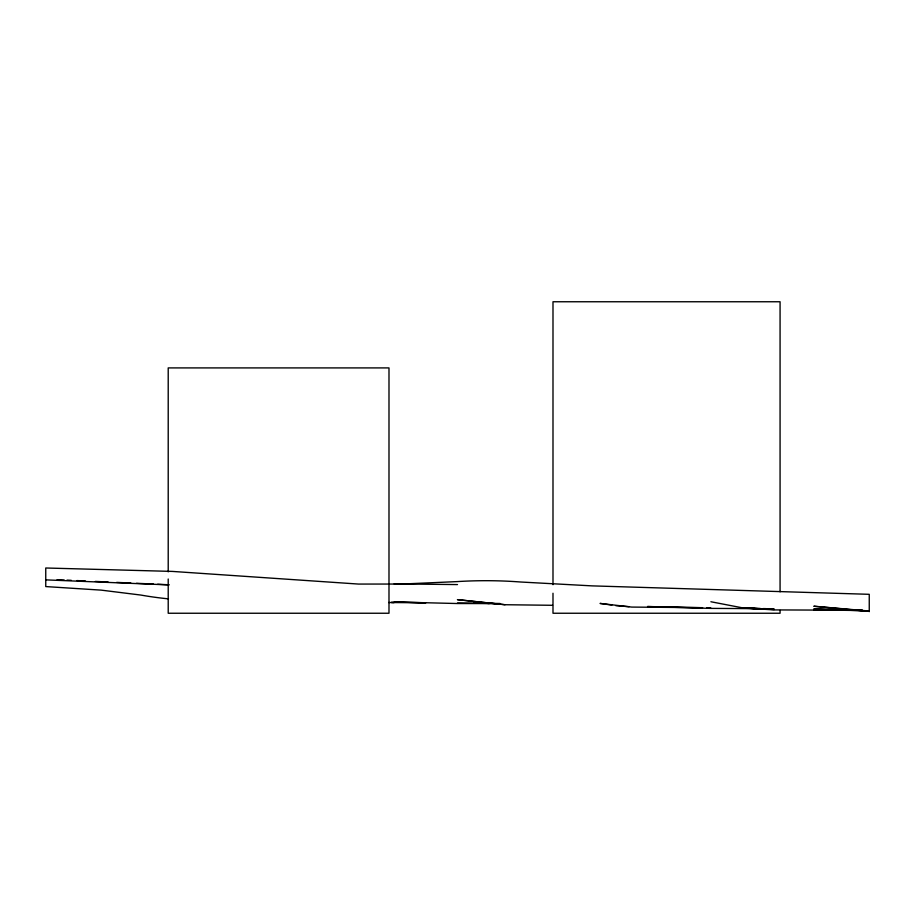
<?xml version="1.0" encoding="UTF-8"?>
<svg xmlns="http://www.w3.org/2000/svg" width="915" height="915" viewBox="0 0 915 915"><rect width="100%" height="100%" fill="white"/><g stroke="black" fill="none" stroke-linecap="round" stroke-linejoin="round"><path stroke-width="1.37" d="M457.5 602.939L500.185 603.591L457.5 603.534L394.159 601.967L425.83 602.813L388.646 602.516M702.617 607.674L631.705 607.08L600.034 603.42L611.906 605.089M699.872 607.663L647.534 606.531L710.886 608.395L760.457 608.669L742.557 607.857L710.886 601.75M862.147 610.259L774.227 609.916L742.557 607.869L774.227 609.539M862.147 610.236L813.824 609.905L862.147 610.557M763.213 608.692L774.227 609.173L768.726 608.944M394.159 583.873L457.5 584.582M706.757 608.006L710.886 608.052L706.757 607.949M552.523 605.295L505.011 604.724L457.5 599.645L505.011 604.724M760.457 608.532L742.557 608.201L760.457 608.75M763.213 608.589L765.969 608.647M837.98 609.687L813.824 608.944L869.25 611.026L813.824 606.233L869.25 611.392M843.664 609.859L862.147 610.431M45.75 579.87L168.92 584.902M57.096 579.675L64.187 579.996M67.024 580.133L71.279 580.327M76.952 580.579L85.461 580.968M95.389 581.414L108.153 581.997M116.663 582.386L130.845 583.027M136.518 583.29L153.434 584.056M157.666 584.25L168.92 584.765M615.864 605.696L629.062 606.679M473.341 601.704L489.17 603.591M869.25 611.609L869.25 594.315L592.108 585.875L520.841 582.02A458.026 458.015 0 0 0 457.5 581.585L402.074 584.044L358.52 584.067L172.443 571.418L45.75 567.998L45.75 586.572L101.176 590.129L140.773 595.047A364.708 364.696 0 0 0 168.486 598.856M780.072 591.811L780.072 301.756L552.992 301.756L552.992 584.674M780.072 610.385L780.072 613.244L552.992 613.244L552.992 593.24M168.211 571.875L168.211 367.91L388.989 367.91L388.989 613.244L168.211 613.244L168.211 579.012M394.159 602.482L391.403 602.447L394.159 602.482"/></g></svg>
